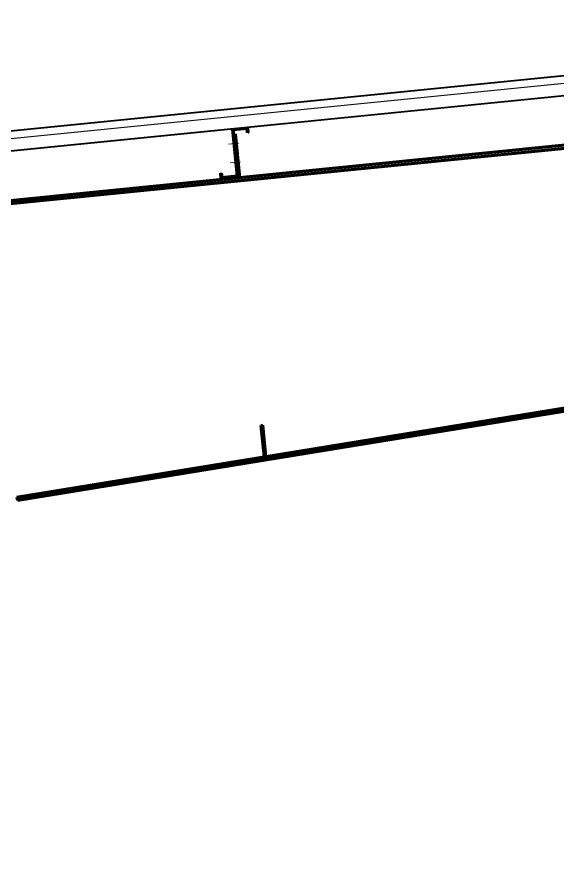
# Model space of a CAD drawing. Header units: inches. Extents: x 2 to 32666, y -5537 to 22.
# Drawn here: x 14362.59 to 14374.05, y -3823.71 to -3805.55 of the extents above; entities that cross this region are included whole.
import ezdxf

# ---------------------------------------------------------------- set-up
doc = ezdxf.new("R2010")
doc.units = ezdxf.units.IN
doc.header["$MEASUREMENT"] = 0
for name, color, linetype in [('1', 1, 'Continuous'), ('2', 2, 'Continuous'), ('3', 3, 'Continuous'), ('8', 8, 'Continuous')]:
    doc.layers.add(name, color=color, linetype=linetype)
doc.styles.add('ST1', font='vnshx.shx', dxfattribs={"width": 0.7})
doc.dimstyles.new('175', dxfattribs={"dimtxt": 2.5, "dimasz": 1, "dimexe": 1, "dimexo": 0, "dimgap": 1, "dimtad": 1, "dimdec": 0, "dimlfac": 175, "dimzin": 0, "dimdsep": 46, "dimtxsty": 'ST1', "dimblk1": 'ARCHTICK', "dimblk2": 'ARCHTICK', "dimsah": 1, "dimcen": 1, "dimdle": 1, "dimclrd": 8, "dimclre": 8, "dimclrt": 3, "dimadec": 0, "dimazin": 0, "dimtfac": 1, "dimtdec": 0, "dimtix": 1, "dimtmove": 1, "dimatfit": 3, "dimldrblk": 'DOTSMALL', "dimfxl": 0, "dimtfill": 1, "dimtolj": 1, "dimtzin": 0, "dimlwd": -1, "dimlwe": -1, "dimarcsym": 0})

# ---------------------------------------------------------------- blocks, each defined once
blk = doc.blocks.new('_ArchTick')
at = {"color": 0, "linetype": 'ByBlock', "const_width": 0.15}
blk.add_lwpolyline([(-0.5, -0.5), (0.5, 0.5)], dxfattribs=at)
blk = doc.blocks.new('_DotSmall')
at = {"color": 0, "linetype": 'ByBlock', "const_width": 0.5}
blk.add_lwpolyline([(-0.0625, 0, 1), (0.0625, 0, 1)], format="xyb", close=True, dxfattribs=at)

msp = doc.modelspace()

# ---------------------------------------------------------------- linework, layer by layer
at = {"layer": '2', "lineweight": 100}
for p, q in [((14398.1885, -3805.8683), (14352.9093, -3810.3962)), ((14398.1951, -3805.9346), (14352.9159, -3810.4626)), ((14367.1629, -3807.9319), (14367.4747, -3807.9007)), ((14367.2614, -3808.917), (14367.1629, -3807.9319)), ((14367.4657, -3807.9117), (14367.1739, -3807.9409)), ((14367.2724, -3808.9259), (14367.1739, -3807.9409)), ((14367.4655, -3807.9119), (14367.4747, -3807.9007)), ((14367.4747, -3808.0012), (14367.4657, -3807.9117)), ((14367.4747, -3807.9007), (14367.4747, -3807.9007)), ((14367.4747, -3807.9007), (14367.4846, -3808.0002)), ((14367.4846, -3808.0002), (14367.4747, -3808.0012)), ((14367.1829, -3808.0309), (14367.216, -3808.0276)), ((14367.216, -3808.0276), (14367.3089, -3808.9563)), ((14367.1941, -3808.2437), (14367.203, -3808.2327)), ((14366.9108, -3808.8616), (14366.9208, -3808.8606)), ((14366.9208, -3808.9611), (14366.9108, -3808.8616)), ((14366.9208, -3808.8606), (14366.9297, -3808.9502)), ((14367.2724, -3808.9259), (14366.9208, -3808.9611)), ((14366.9297, -3808.9502), (14367.2614, -3808.917)), ((14367.2757, -3808.9596), (14367.2724, -3808.9259)), ((14362.5893, -3815.7262), (14399.9066, -3809.6495)), ((14362.6, -3815.792), (14399.9115, -3809.7159)), ((14362.6, -3815.792), (14399.9116, -3809.7162)), ((14367.7671, -3814.2078), (14367.8002, -3814.2045)), ((14367.8334, -3814.8712), (14367.7671, -3814.2078)), ((14367.8665, -3814.8668), (14367.8002, -3814.2045)), ((14367.8334, -3814.8712), (14367.85, -3814.8695)), ((14362.5893, -3815.7262), (14362.6, -3815.792))]:
    msp.add_line(p, q, dxfattribs=at)
at = {"layer": '2', "lineweight": 0}
for p, q in [((14367.289, -3808.2208), (14367.07, -3808.2427)), ((14367.2558, -3808.2241), (14367.07, -3808.2427)), ((14367.2558, -3808.2241), (14367.07, -3808.2427)), ((14367.2558, -3808.2241), (14367.1928, -3808.2304)), ((14367.2558, -3808.2241), (14367.1928, -3808.2304)), ((14367.3288, -3808.6188), (14367.1098, -3808.6407)), ((14367.2956, -3808.6221), (14367.1098, -3808.6407)), ((14367.2956, -3808.6221), (14367.1098, -3808.6407)), ((14367.2956, -3808.6221), (14367.2326, -3808.6284)), ((14367.2956, -3808.6221), (14367.2326, -3808.6284))]:
    msp.add_line(p, q, dxfattribs=at)
at = {"layer": '3'}
for p, q in [((14351.8901, -3809.0142), (14599.0249, -3784.3006)), ((14351.8915, -3809.0274), (14599.0249, -3784.314)), ((14352.1961, -3809.4191), (14598.8045, -3784.7582)), ((14352.2163, -3809.4036), (14598.8152, -3784.7437))]:
    msp.add_line(p, q, dxfattribs=at)
at = {"layer": '8'}
msp.add_line((14351.9067, -3809.18), (14598.5226, -3784.5184), dxfattribs=at)

# ---------------------------------------------------------------- leaders
at = {"layer": '1'}
msp.add_leader([(14349.6409, -3823.7089), (14363.9655, -3840.2015), (14369.6445, -3840.2015)], dimstyle='175', override={"dimgap": 1, "dimtad": 0}, dxfattribs=at)

doc.saveas('drawing.dxf')
